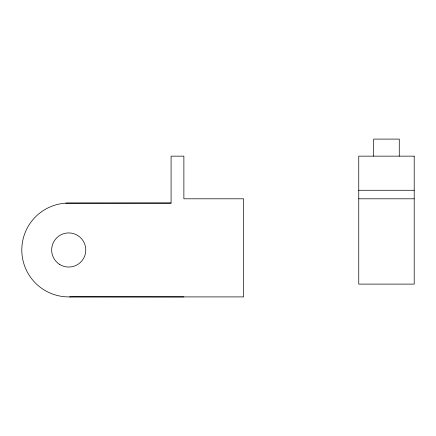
<?xml version="1.0" encoding="UTF-8"?>
<svg xmlns="http://www.w3.org/2000/svg" width="436" height="436" viewBox="0 0 436 436"><rect width="100%" height="100%" fill="white"/><g stroke="black" fill="none" stroke-linecap="round" stroke-linejoin="round"><path stroke-width="0.65" d="M358.752 190.276L414.2 190.276M358.752 198.805L414.2 198.805M65.809 203.16L171.081 203.072L171.081 156.153L183.878 156.153L183.878 198.805L243.593 198.805L243.593 296.905L68.719 296.905A46.919 46.919 0 0 1 21.8 249.992A46.919 46.919 0 0 1 68.719 203.072L171.081 203.072M183.878 296.905L71.629 296.818A46.919 46.919 0 0 1 69.597 296.9M399.272 156.153L399.272 139.095L373.679 139.095L373.679 156.153M414.2 156.153L358.752 156.153L358.752 284.108L414.2 284.108L414.2 156.153M59.645 264.439A17.059 17.059 0 0 0 85.767 250.624A17.059 17.059 0 0 0 60.74 234.906A17.059 17.059 0 0 0 59.645 264.439"/></g></svg>
